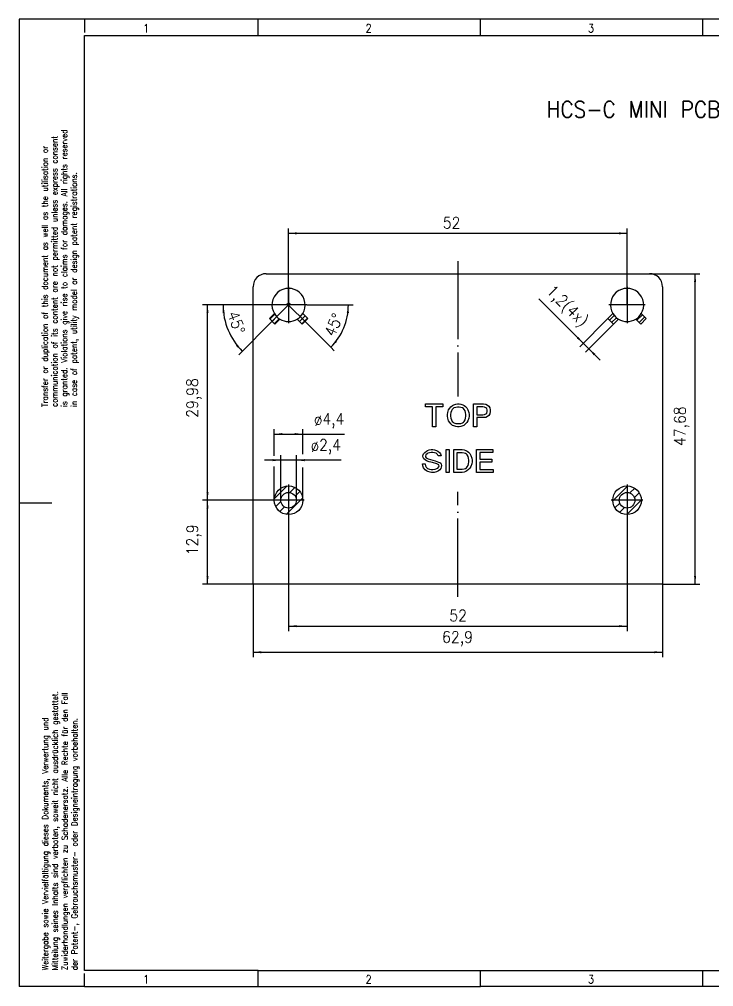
# Model space of a CAD drawing. Header units: millimetres. Extents: x -458 to -38, y -314 to -17.
# Drawn here: x -457.7 to -244.4, y -314.2 to -17.2 of the extents above; entities that cross this region are included whole.
import ezdxf

# ---------------------------------------------------------------- set-up
doc = ezdxf.new("R2010")
doc.units = ezdxf.units.MM
doc.linetypes.add('DOT_CENTER', pattern=[14, 12, -1, 0, -1])
doc.layers.add('1', color=7, linetype='Continuous')
doc.styles.add('CONVERTER_11', font='txt.shx', dxfattribs={"width": 0.9})
doc.dimstyles.new('ME10_DIM_10', dxfattribs={"dimtxt": 1.75, "dimasz": 1.25, "dimexe": 0.75, "dimexo": 0, "dimgap": 0.75, "dimtad": 1, "dimdec": 4, "dimdsep": 46, "dimtxsty": 'CONVERTER_11', "dimsah": 1, "dimcen": 0.09, "dimclrd": 2, "dimclre": 2, "dimclrt": 3, "dimadec": 0, "dimazin": 0, "dimtfac": 1, "dimtdec": 4, "dimtix": 1, "dimtmove": 0, "dimatfit": 3, "dimfxl": 1, "dimtolj": 1, "dimtzin": 0, "dimarcsym": 0})
doc.dimstyles.new('ME10_DIM_11', dxfattribs={"dimtxt": 1.75, "dimasz": 1.25, "dimexe": 0.75, "dimexo": 0, "dimgap": 0.75, "dimtad": 1, "dimdsep": 46, "dimtxsty": 'CONVERTER_11', "dimsah": 1, "dimcen": 0.09, "dimclrd": 2, "dimclre": 2, "dimclrt": 3, "dimadec": 0, "dimazin": 0, "dimtfac": 1, "dimtdec": 4, "dimtix": 1, "dimtmove": 0, "dimatfit": 3, "dimfxl": 1, "dimtolj": 1, "dimtzin": 0, "dimarcsym": 0})
doc.dimstyles.new('ME10_DIM_12', dxfattribs={"dimtxt": 1.75, "dimasz": 1.25, "dimexe": 0.75, "dimexo": 0, "dimgap": 0.75, "dimtad": 1, "dimdec": 4, "dimdsep": 46, "dimtxsty": 'CONVERTER_11', "dimsah": 1, "dimcen": 0.09, "dimclrd": 2, "dimclre": 2, "dimclrt": 3, "dimadec": 0, "dimazin": 0, "dimtfac": 1, "dimtdec": 4, "dimtix": 1, "dimtmove": 0, "dimatfit": 3, "dimfxl": 1, "dimtolj": 1, "dimtzin": 0, "dimarcsym": 0})
doc.dimstyles.new('ME10_DIM_13', dxfattribs={"dimtxt": 1.75, "dimasz": 1.25, "dimexe": 0.75, "dimexo": 0, "dimgap": 0.75, "dimtad": 1, "dimdec": 4, "dimdsep": 46, "dimtxsty": 'CONVERTER_11', "dimsah": 1, "dimcen": 0.09, "dimclrd": 2, "dimclre": 2, "dimclrt": 3, "dimadec": 0, "dimazin": 0, "dimtfac": 1, "dimtdec": 4, "dimtix": 1, "dimtmove": 0, "dimatfit": 3, "dimfxl": 1, "dimtolj": 1, "dimtzin": 0, "dimarcsym": 0})
doc.dimstyles.new('ME10_DIM_14', dxfattribs={"dimtxt": 1.75, "dimasz": 1.25, "dimexe": 0.75, "dimexo": 0, "dimgap": 0.75, "dimtad": 1, "dimdec": 4, "dimdsep": 46, "dimtxsty": 'CONVERTER_11', "dimsah": 1, "dimcen": 0.09, "dimclrd": 2, "dimclre": 2, "dimclrt": 3, "dimadec": 0, "dimazin": 0, "dimtfac": 1, "dimtdec": 4, "dimtix": 1, "dimtmove": 0, "dimatfit": 3, "dimfxl": 1, "dimtolj": 1, "dimtzin": 0, "dimarcsym": 0})
doc.dimstyles.new('ME10_DIM_15', dxfattribs={"dimtxt": 1.75, "dimasz": 1.25, "dimexe": 0.75, "dimexo": 0, "dimgap": 0.75, "dimtad": 1, "dimdsep": 46, "dimtxsty": 'CONVERTER_11', "dimsah": 1, "dimcen": 0.09, "dimclrd": 2, "dimclre": 2, "dimclrt": 3, "dimadec": 0, "dimazin": 0, "dimtfac": 1, "dimtdec": 4, "dimtix": 1, "dimtmove": 0, "dimatfit": 3, "dimfxl": 1, "dimtolj": 1, "dimtzin": 0, "dimarcsym": 0})
doc.dimstyles.new('ME10_DIM_16', dxfattribs={"dimtxt": 1.75, "dimasz": 1.25, "dimexe": 0.75, "dimexo": 0, "dimgap": 0.75, "dimtad": 1, "dimdec": 4, "dimdsep": 46, "dimtxsty": 'CONVERTER_11', "dimsah": 1, "dimcen": 0.09, "dimclrd": 2, "dimclre": 2, "dimclrt": 3, "dimadec": 0, "dimazin": 0, "dimtfac": 1, "dimtdec": 4, "dimtix": 1, "dimtmove": 0, "dimatfit": 3, "dimfxl": 1, "dimtolj": 1, "dimtzin": 0, "dimarcsym": 0})
doc.dimstyles.new('ME10_DIM_17', dxfattribs={"dimtxt": 1.75, "dimasz": 1.25, "dimexe": 0.75, "dimexo": 0, "dimgap": 0.75, "dimtad": 1, "dimdsep": 46, "dimtxsty": 'CONVERTER_11', "dimsah": 1, "dimcen": 0.09, "dimclrd": 2, "dimclre": 2, "dimclrt": 3, "dimadec": 0, "dimazin": 0, "dimtfac": 1, "dimtdec": 4, "dimtix": 1, "dimtmove": 0, "dimatfit": 3, "dimfxl": 1, "dimtolj": 1, "dimtzin": 0, "dimarcsym": 0})
doc.dimstyles.new('ME10_DIM_18', dxfattribs={"dimtxt": 1.75, "dimasz": 1.25, "dimexe": 0.75, "dimexo": 0, "dimgap": 0.75, "dimtad": 1, "dimdsep": 46, "dimtxsty": 'CONVERTER_11', "dimsah": 1, "dimcen": 0.09, "dimclrd": 2, "dimclre": 2, "dimclrt": 3, "dimadec": 0, "dimazin": 0, "dimtfac": 1, "dimtdec": 4, "dimtix": 1, "dimtmove": 0, "dimatfit": 3, "dimfxl": 1, "dimtolj": 1, "dimtzin": 0, "dimarcsym": 0})
pattern_1 = [(45, (0, 0), (-0.3535534, 0.3535534), [])]
pattern_2 = [(45, (0, 0), (-0.707107, 0.707107), [])]

# ---------------------------------------------------------------- blocks, each defined once
blk = doc.blocks.new('HCS-C_Mini_PCB_Main__BC__2', base_point=(-192.95, -95.34))
at = {"layer": '1', "linetype": 'Continuous'}
h = blk.add_hatch(dxfattribs=at)
h.set_pattern_fill('_USER', color=2, scale=0.5, angle=45, pattern_type=0)
h.set_pattern_definition(pattern_1)
edge = h.paths.add_edge_path()
edge.add_arc((-187.5, -52.46), 2.55, 211.391, 238.609)
edge.add_line((-188.83, -54.64), (-189.6, -55.41))
edge.add_line((-189.6, -55.41), (-190.45, -54.56))
edge.add_line((-190.45, -54.56), (-189.68, -53.79))
h = blk.add_hatch(dxfattribs=at)
h.set_pattern_fill('_USER', color=2, scale=0.5, angle=45, pattern_type=0)
h.set_pattern_definition(pattern_1)
edge = h.paths.add_edge_path()
edge.add_line((-184.55, -54.56), (-185.4, -55.41))
edge.add_line((-185.4, -55.41), (-186.17, -54.64))
edge.add_arc((-187.5, -52.46), 2.55, 301.391, 328.609)
edge.add_line((-185.32, -53.79), (-184.55, -54.56))
h = blk.add_hatch(dxfattribs=at)
h.set_pattern_fill('_USER', color=2, scale=0.5, angle=45, pattern_type=0)
h.set_pattern_definition(pattern_1)
edge = h.paths.add_edge_path()
edge.add_arc((-135.5, -52.46), 2.55, 211.391, 238.609)
edge.add_line((-136.83, -54.64), (-137.6, -55.41))
edge.add_line((-137.6, -55.41), (-138.45, -54.56))
edge.add_line((-138.45, -54.56), (-137.68, -53.79))
h = blk.add_hatch(dxfattribs=at)
h.set_pattern_fill('_USER', color=2, scale=0.5, angle=45, pattern_type=0)
h.set_pattern_definition(pattern_1)
edge = h.paths.add_edge_path()
edge.add_line((-132.55, -54.56), (-133.4, -55.41))
edge.add_line((-133.4, -55.41), (-134.17, -54.64))
edge.add_arc((-135.5, -52.46), 2.55, 301.391, 328.609)
edge.add_line((-133.32, -53.79), (-132.55, -54.56))
h = blk.add_hatch(dxfattribs=at)
h.set_pattern_fill('_USER', color=2, angle=45, pattern_type=0)
h.set_pattern_definition(pattern_2)
edge = h.paths.add_edge_path()
edge.add_arc((-187.5, -82.44), 2.2, 0, 360)
edge = h.paths.add_edge_path(flags=16)
edge.add_arc((-187.5, -82.44), 1.2, 0, 360)
h = blk.add_hatch(dxfattribs=at)
h.set_pattern_fill('_USER', color=2, angle=45, pattern_type=0)
h.set_pattern_definition(pattern_2)
edge = h.paths.add_edge_path()
edge.add_arc((-135.5, -82.44), 2.2, 0, 360)
edge = h.paths.add_edge_path(flags=16)
edge.add_arc((-135.5, -82.44), 1.2, 0, 360)
at = {"color": 7, "linetype": 'Continuous'}
for p, q in [((-190.95, -47.66), (-132.05, -47.66)), ((-192.95, -95.34), (-192.95, -49.66)), ((-130.05, -49.66), (-130.05, -95.34)), ((-190.45, -54.56), (-189.68, -53.79)), ((-189.6, -55.41), (-190.45, -54.56)), ((-188.83, -54.64), (-189.6, -55.41)), ((-185.4, -55.41), (-186.17, -54.64)), ((-184.55, -54.56), (-185.4, -55.41)), ((-185.32, -53.79), (-184.55, -54.56)), ((-138.45, -54.56), (-137.68, -53.79)), ((-137.6, -55.41), (-138.45, -54.56)), ((-136.83, -54.64), (-137.6, -55.41)), ((-133.4, -55.41), (-134.17, -54.64)), ((-132.55, -54.56), (-133.4, -55.41)), ((-133.32, -53.79), (-132.55, -54.56)), ((-166.47, -68.1), (-166.47, -67.66)), ((-166.47, -67.66), (-163.8, -67.66)), ((-165.37, -68.1), (-166.47, -68.1)), ((-165.37, -71.16), (-165.37, -68.1)), ((-163.8, -68.1), (-164.89, -68.1)), ((-164.89, -68.1), (-164.89, -71.16)), ((-163.8, -67.66), (-163.8, -68.1)), ((-162.75, -68.32), (-162.57, -68.1)), ((-162.57, -68.1), (-162.31, -67.88)), ((-162.31, -67.88), (-162.13, -67.79)), ((-162.09, -68.27), (-162.22, -68.36)), ((-162.13, -67.79), (-161.83, -67.7)), ((-161.83, -68.19), (-162.09, -68.27)), ((-161.83, -67.7), (-161.57, -67.66)), ((-161.57, -68.14), (-161.83, -68.19)), ((-161.57, -67.66), (-161.3, -67.66)), ((-161.3, -68.14), (-161.57, -68.14)), ((-161.3, -67.66), (-161.04, -67.7)), ((-161.04, -68.19), (-161.3, -68.14)), ((-161.04, -67.7), (-160.73, -67.79)), ((-160.78, -68.27), (-161.04, -68.19)), ((-160.65, -68.36), (-160.78, -68.27)), ((-160.73, -67.79), (-160.52, -67.88)), ((-160.52, -67.88), (-160.3, -68.05)), ((-160.3, -68.05), (-160.12, -68.27)), ((-160.12, -68.27), (-159.95, -68.58)), ((-159.07, -67.66), (-157.54, -67.66)), ((-159.07, -71.16), (-159.07, -67.66)), ((-158.59, -68.1), (-158.59, -69.32)), ((-157.67, -68.1), (-158.59, -68.1)), ((-157.41, -68.14), (-157.67, -68.1)), ((-157.54, -67.66), (-157.19, -67.7)), ((-157.19, -68.23), (-157.41, -68.14)), ((-157.19, -67.7), (-156.93, -67.84)), ((-157.06, -68.36), (-157.19, -68.23)), ((-156.93, -67.84), (-156.75, -68.01)), ((-156.75, -68.01), (-156.58, -68.27)), ((-156.58, -68.27), (-156.53, -68.58)), ((-163.1, -69.28), (-163.05, -68.97)), ((-163.1, -69.54), (-163.1, -69.28)), ((-163.05, -69.85), (-163.1, -69.54)), ((-163.05, -68.97), (-162.92, -68.58)), ((-162.92, -68.58), (-162.75, -68.32)), ((-162.57, -68.97), (-162.62, -69.28)), ((-162.62, -69.28), (-162.62, -69.54)), ((-162.62, -69.54), (-162.57, -69.85)), ((-162.48, -68.71), (-162.57, -68.97)), ((-162.35, -68.49), (-162.48, -68.71)), ((-162.22, -68.36), (-162.35, -68.49)), ((-160.52, -68.49), (-160.65, -68.36)), ((-160.38, -68.71), (-160.52, -68.49)), ((-160.3, -68.97), (-160.38, -68.71)), ((-160.25, -69.28), (-160.3, -68.97)), ((-160.3, -69.85), (-160.25, -69.54)), ((-160.25, -69.54), (-160.25, -69.28)), ((-159.95, -68.58), (-159.82, -68.97)), ((-159.82, -68.97), (-159.77, -69.28)), ((-159.77, -69.54), (-159.82, -69.85)), ((-159.77, -69.28), (-159.77, -69.54)), ((-158.59, -69.32), (-157.67, -69.32)), ((-158.59, -69.76), (-158.59, -71.16)), ((-157.54, -69.76), (-158.59, -69.76)), ((-157.67, -69.32), (-157.41, -69.28)), ((-157.19, -69.72), (-157.54, -69.76)), ((-157.41, -69.28), (-157.19, -69.19)), ((-157.19, -69.19), (-157.06, -69.06)), ((-156.93, -69.59), (-157.19, -69.72)), ((-156.97, -68.58), (-157.06, -68.36)), ((-157.06, -69.06), (-156.97, -68.84)), ((-156.97, -68.84), (-156.97, -68.58)), ((-156.75, -69.41), (-156.93, -69.59)), ((-156.58, -69.15), (-156.75, -69.41)), ((-156.53, -68.84), (-156.58, -69.15)), ((-156.53, -68.58), (-156.53, -68.84)), ((-164.89, -71.16), (-165.37, -71.16)), ((-162.92, -70.24), (-163.05, -69.85)), ((-162.75, -70.5), (-162.92, -70.24)), ((-162.57, -70.72), (-162.75, -70.5)), ((-162.57, -69.85), (-162.48, -70.11)), ((-162.31, -70.94), (-162.57, -70.72)), ((-162.48, -70.11), (-162.35, -70.33)), ((-162.35, -70.33), (-162.22, -70.46)), ((-162.13, -71.03), (-162.31, -70.94)), ((-162.22, -70.46), (-162.09, -70.55)), ((-161.83, -71.12), (-162.13, -71.03)), ((-162.09, -70.55), (-161.83, -70.64)), ((-161.83, -70.64), (-161.57, -70.68)), ((-161.57, -71.16), (-161.83, -71.12)), ((-161.57, -70.68), (-161.3, -70.68)), ((-161.3, -71.16), (-161.57, -71.16)), ((-161.3, -70.68), (-161.04, -70.64)), ((-161.04, -71.12), (-161.3, -71.16)), ((-161.04, -70.64), (-160.78, -70.55)), ((-160.73, -71.03), (-161.04, -71.12)), ((-160.78, -70.55), (-160.65, -70.46)), ((-160.56, -70.94), (-160.73, -71.03)), ((-160.65, -70.46), (-160.52, -70.33)), ((-160.3, -70.72), (-160.56, -70.94)), ((-160.52, -70.33), (-160.38, -70.11)), ((-160.38, -70.11), (-160.3, -69.85)), ((-160.12, -70.5), (-160.3, -70.72)), ((-159.95, -70.24), (-160.12, -70.5)), ((-159.82, -69.85), (-159.95, -70.24)), ((-158.59, -71.16), (-159.07, -71.16)), ((-166.88, -75.58), (-166.84, -75.45)), ((-166.88, -75.67), (-166.88, -75.58)), ((-166.84, -75.89), (-166.88, -75.67)), ((-166.84, -75.45), (-166.75, -75.32)), ((-166.75, -75.32), (-166.58, -75.1)), ((-166.58, -75.1), (-166.31, -74.88)), ((-166.4, -75.49), (-166.44, -75.67)), ((-166.44, -75.67), (-166.44, -75.75)), ((-166.23, -75.32), (-166.4, -75.49)), ((-166.31, -74.88), (-166.14, -74.79)), ((-166.09, -75.23), (-166.23, -75.32)), ((-166.14, -74.79), (-165.88, -74.7)), ((-165.83, -75.14), (-166.09, -75.23)), ((-165.88, -74.7), (-165.61, -74.66)), ((-165.57, -75.1), (-165.83, -75.14)), ((-165.61, -74.66), (-165.35, -74.66)), ((-165.35, -75.1), (-165.57, -75.1)), ((-165.35, -74.66), (-165.09, -74.7)), ((-165.09, -75.14), (-165.35, -75.1)), ((-165.09, -74.7), (-164.78, -74.79)), ((-164.83, -75.23), (-165.09, -75.14)), ((-164.61, -75.4), (-164.83, -75.23)), ((-164.78, -74.79), (-164.56, -74.88)), ((-164.52, -75.62), (-164.61, -75.4)), ((-164.56, -74.88), (-164.3, -75.1)), ((-164.08, -75.62), (-164.52, -75.62)), ((-164.3, -75.1), (-164.17, -75.32)), ((-164.17, -75.32), (-164.08, -75.62)), ((-163.29, -74.66), (-162.81, -74.66)), ((-163.29, -78.16), (-163.29, -74.66)), ((-162.81, -74.66), (-162.81, -78.16)), ((-162.11, -74.66), (-160.84, -74.66)), ((-162.11, -78.16), (-162.11, -74.66)), ((-160.84, -75.14), (-161.63, -75.14)), ((-161.63, -75.14), (-161.63, -77.68)), ((-160.84, -74.66), (-160.54, -74.7)), ((-160.54, -75.19), (-160.84, -75.14)), ((-160.54, -74.7), (-160.28, -74.79)), ((-160.32, -75.27), (-160.54, -75.19)), ((-160.19, -75.36), (-160.32, -75.27)), ((-160.28, -74.79), (-160.06, -74.88)), ((-160.06, -75.49), (-160.19, -75.36)), ((-160.06, -74.88), (-159.84, -75.05)), ((-159.93, -75.71), (-160.06, -75.49)), ((-159.84, -75.97), (-159.93, -75.71)), ((-159.84, -75.05), (-159.66, -75.27)), ((-159.66, -75.27), (-159.49, -75.58)), ((-159.49, -75.58), (-159.36, -75.97)), ((-158.61, -74.66), (-156.12, -74.66)), ((-158.61, -78.16), (-158.61, -74.66)), ((-156.12, -75.1), (-158.13, -75.1)), ((-158.13, -75.1), (-158.13, -76.15)), ((-156.12, -74.66), (-156.12, -75.1)), ((-166.88, -77.15), (-166.93, -76.85)), ((-166.93, -76.85), (-166.49, -76.85)), ((-166.75, -77.46), (-166.88, -77.15)), ((-166.71, -76.1), (-166.84, -75.89)), ((-166.31, -76.37), (-166.71, -76.1)), ((-166.49, -76.85), (-166.44, -77.15)), ((-166.44, -75.75), (-166.36, -75.93)), ((-166.44, -77.15), (-166.36, -77.37)), ((-166.36, -75.93), (-166.05, -76.1)), ((-165.88, -76.54), (-166.31, -76.37)), ((-166.05, -76.1), (-165, -76.41)), ((-165.39, -76.67), (-165.88, -76.54)), ((-164.74, -76.85), (-165.39, -76.67)), ((-165, -76.41), (-164.48, -76.59)), ((-164.52, -76.94), (-164.74, -76.85)), ((-164.43, -77.02), (-164.52, -76.94)), ((-164.48, -76.59), (-164.26, -76.67)), ((-164.39, -77.2), (-164.43, -77.02)), ((-164.43, -77.33), (-164.39, -77.2)), ((-164.26, -76.67), (-164.13, -76.76)), ((-164.13, -76.76), (-164.04, -76.89)), ((-164.04, -76.89), (-163.99, -77.11)), ((-163.99, -77.11), (-164.04, -77.37)), ((-160.06, -77.33), (-159.93, -77.11)), ((-159.93, -77.11), (-159.84, -76.85)), ((-159.79, -76.28), (-159.84, -75.97)), ((-159.84, -76.85), (-159.79, -76.54)), ((-159.79, -76.54), (-159.79, -76.28)), ((-159.36, -76.85), (-159.49, -77.24)), ((-159.36, -75.97), (-159.31, -76.28)), ((-159.31, -76.54), (-159.36, -76.85)), ((-159.31, -76.28), (-159.31, -76.54)), ((-158.13, -76.15), (-156.29, -76.15)), ((-156.29, -76.59), (-158.13, -76.59)), ((-158.13, -76.59), (-158.13, -77.72)), ((-156.29, -76.15), (-156.29, -76.59)), ((-166.53, -77.77), (-166.75, -77.46)), ((-166.31, -77.94), (-166.53, -77.77)), ((-166.36, -77.37), (-166.18, -77.55)), ((-166.09, -78.03), (-166.31, -77.94)), ((-166.18, -77.55), (-166.01, -77.64)), ((-165.74, -78.12), (-166.09, -78.03)), ((-166.01, -77.64), (-165.83, -77.68)), ((-165.83, -77.68), (-165.57, -77.72)), ((-165.53, -78.16), (-165.74, -78.12)), ((-165.57, -77.72), (-165.35, -77.72)), ((-165.13, -78.16), (-165.53, -78.16)), ((-165.35, -77.72), (-165, -77.68)), ((-164.78, -78.07), (-165.13, -78.16)), ((-165, -77.68), (-164.74, -77.59)), ((-164.48, -77.94), (-164.78, -78.07)), ((-164.74, -77.59), (-164.56, -77.5)), ((-164.56, -77.5), (-164.43, -77.33)), ((-164.26, -77.77), (-164.48, -77.94)), ((-164.13, -77.59), (-164.26, -77.77)), ((-164.04, -77.37), (-164.13, -77.59)), ((-162.81, -78.16), (-163.29, -78.16)), ((-160.84, -78.16), (-162.11, -78.16)), ((-161.63, -77.68), (-160.84, -77.68)), ((-160.84, -77.68), (-160.54, -77.64)), ((-160.54, -78.12), (-160.84, -78.16)), ((-160.54, -77.64), (-160.32, -77.55)), ((-160.28, -78.03), (-160.54, -78.12)), ((-160.32, -77.55), (-160.19, -77.46)), ((-160.1, -77.94), (-160.28, -78.03)), ((-160.19, -77.46), (-160.06, -77.33)), ((-159.84, -77.72), (-160.1, -77.94)), ((-159.66, -77.5), (-159.84, -77.72)), ((-159.49, -77.24), (-159.66, -77.5)), ((-156.08, -78.16), (-158.61, -78.16)), ((-158.13, -77.72), (-156.08, -77.72)), ((-156.08, -77.72), (-156.08, -78.16)), ((-130.05, -95.34), (-192.95, -95.34))]:
    blk.add_line(p, q, dxfattribs=at)
for centre, radius in [((-187.5, -82.44), 2.2), ((-187.5, -82.44), 1.2), ((-135.5, -82.44), 2.2), ((-135.5, -82.44), 1.2)]:
    blk.add_circle(centre, radius, dxfattribs=at)
for centre, radius, start, end in [((-190.95, -49.66), 2, 90, 180), ((-132.05, -49.66), 2, 0, 90), ((-187.5, -52.46), 2.55, 328.609, 211.391), ((-135.5, -52.46), 2.55, 328.609, 211.391), ((-187.5, -52.46), 2.55, 211.391, 238.609), ((-187.5, -52.46), 2.55, 238.609, 301.391), ((-187.5, -52.46), 2.55, 301.391, 328.609), ((-135.5, -52.46), 2.55, 211.391, 238.609), ((-135.5, -52.46), 2.55, 238.609, 301.391), ((-135.5, -52.46), 2.55, 301.391, 328.609)]:
    blk.add_arc(centre, radius, start, end, dxfattribs=at)
at = {"layer": '1', "color": 2, "linetype": 'DOT_CENTER'}
for p, q in [((-161.5, -45.73), (-161.5, -66.5)), ((-187.5, -49.66), (-187.5, -55.27)), ((-135.5, -49.66), (-135.5, -55.27)), ((-187.25, -52.21), (-190.41, -55.37)), ((-184.7, -52.46), (-190.31, -52.46)), ((-187.74, -52.22), (-184.5, -55.46)), ((-132.7, -52.46), (-138.31, -52.46)), ((-187.5, -80.02), (-187.5, -84.86)), ((-135.5, -80.02), (-135.5, -84.86)), ((-161.5, -97.26), (-161.5, -81.17)), ((-185.08, -82.44), (-189.92, -82.44)), ((-133.08, -82.44), (-137.92, -82.44))]:
    blk.add_line(p, q, dxfattribs=at)
blk = doc.blocks.new('*D13')
at = {"layer": '1', "color": 2, "linetype": 'Continuous'}
for p, q in [((-142.23, -58.34), (-149.06, -51.52)), ((-138.45, -54.56), (-142.76, -58.87)), ((-137.6, -55.41), (-141.91, -59.72)), ((-141.38, -59.19), (-142.23, -58.34)), ((-139.62, -60.96), (-141.38, -59.19))]:
    blk.add_line(p, q, dxfattribs=at)
at = {"layer": '1', "color": 2}
for points in [[(-143.23, -57.58), (-143, -57.34), (-142.23, -58.34)], [(-140.38, -59.96), (-140.62, -60.19), (-141.38, -59.19)]]:
    blk.add_solid(points, dxfattribs=at)
at = {"layer": '1', "color": 3, "insert": (-148.41, -50.86), "char_height": 1.75, "attachment_point": 7, "rotation": 315, "line_spacing_factor": 0.60024, "style": 'CONVERTER_11'}
blk.add_mtext('\\C3;1,2\\C3;(4x)', dxfattribs=at)
blk = doc.blocks.new('*D14')
at = {"layer": '1', "color": 2, "linetype": 'Continuous'}
for p, q in [((-132.05, -47.66), (-124.3, -47.66)), ((-125.05, -95.34), (-125.05, -47.66)), ((-130.05, -95.34), (-124.3, -95.34))]:
    blk.add_line(p, q, dxfattribs=at)
at = {"layer": '1', "color": 2}
for points in [[(-124.89, -48.91), (-125.21, -48.91), (-125.05, -47.66)], [(-125.21, -94.09), (-124.89, -94.09), (-125.05, -95.34)]]:
    blk.add_solid(points, dxfattribs=at)
at = {"layer": '1', "color": 3, "insert": (-125.98, -74.11), "char_height": 1.75, "attachment_point": 7, "rotation": 90, "line_spacing_factor": 0.60024, "style": 'CONVERTER_11'}
blk.add_mtext('47,68', dxfattribs=at)
blk = doc.blocks.new('*D15')
at = {"layer": '1', "color": 2, "linetype": 'Continuous'}
for p, q in [((-192.95, -95.34), (-192.95, -106.52)), ((-130.05, -95.34), (-130.05, -106.52)), ((-192.95, -105.77), (-130.05, -105.77))]:
    blk.add_line(p, q, dxfattribs=at)
at = {"layer": '1', "color": 2}
for points in [[(-191.7, -105.61), (-191.7, -105.93), (-192.95, -105.77)], [(-131.3, -105.93), (-131.3, -105.61), (-130.05, -105.77)]]:
    blk.add_solid(points, dxfattribs=at)
at = {"layer": '1', "color": 3, "insert": (-163.91, -104.85), "char_height": 1.75, "attachment_point": 7, "rotation": 0.0001, "line_spacing_factor": 0.60024, "style": 'CONVERTER_11'}
blk.add_mtext('62,9', dxfattribs=at)
blk = doc.blocks.new('*D16')
at = {"layer": '1', "color": 2, "linetype": 'Continuous'}
for p, q in [((-187.5, -52.46), (-187.5, -40.71)), ((-187.5, -41.46), (-135.5, -41.46)), ((-135.5, -52.46), (-135.5, -40.71))]:
    blk.add_line(p, q, dxfattribs=at)
at = {"layer": '1', "color": 2}
for points in [[(-186.25, -41.3), (-186.25, -41.63), (-187.5, -41.46)], [(-136.75, -41.63), (-136.75, -41.3), (-135.5, -41.46)]]:
    blk.add_solid(points, dxfattribs=at)
at = {"layer": '1', "color": 3, "insert": (-163.8, -40.71), "char_height": 1.75, "attachment_point": 7, "rotation": 0.0001, "line_spacing_factor": 0.60024, "style": 'CONVERTER_11'}
blk.add_mtext('52', dxfattribs=at)
blk = doc.blocks.new('*D17')
at = {"layer": '1', "color": 2, "linetype": 'Continuous'}
for p, q in [((-187.5, -82.44), (-187.5, -102.52)), ((-135.5, -82.44), (-135.5, -102.52)), ((-187.5, -101.77), (-135.5, -101.77))]:
    blk.add_line(p, q, dxfattribs=at)
at = {"layer": '1', "color": 2}
for points in [[(-186.25, -101.61), (-186.25, -101.93), (-187.5, -101.77)], [(-136.75, -101.93), (-136.75, -101.61), (-135.5, -101.77)]]:
    blk.add_solid(points, dxfattribs=at)
at = {"layer": '1', "color": 3, "insert": (-162.81, -101.02), "char_height": 1.75, "attachment_point": 7, "rotation": 0.0001, "line_spacing_factor": 0.60024, "style": 'CONVERTER_11'}
blk.add_mtext('52', dxfattribs=at)
blk = doc.blocks.new('*D18')
at = {"layer": '1', "color": 2, "linetype": 'Continuous'}
for p, q in [((-187.5, -52.46), (-200.7, -52.46)), ((-199.95, -82.44), (-199.95, -52.46)), ((-187.5, -82.44), (-200.7, -82.44))]:
    blk.add_line(p, q, dxfattribs=at)
at = {"layer": '1', "color": 2}
for points in [[(-199.79, -53.71), (-200.11, -53.71), (-199.95, -52.46)], [(-200.11, -81.19), (-199.79, -81.19), (-199.95, -82.44)]]:
    blk.add_solid(points, dxfattribs=at)
at = {"layer": '1', "color": 3, "insert": (-200.88, -69.78), "char_height": 1.75, "attachment_point": 7, "rotation": 90, "line_spacing_factor": 0.60024, "style": 'CONVERTER_11'}
blk.add_mtext('29,98', dxfattribs=at)
blk = doc.blocks.new('*D19')
at = {"layer": '1', "color": 2, "linetype": 'Continuous'}
for p, q in [((-187.5, -82.44), (-200.7, -82.44)), ((-199.95, -95.34), (-199.95, -82.44)), ((-192.95, -95.34), (-200.7, -95.34))]:
    blk.add_line(p, q, dxfattribs=at)
at = {"layer": '1', "color": 2}
for points in [[(-199.79, -83.69), (-200.11, -83.69), (-199.95, -82.44)], [(-200.11, -94.09), (-199.79, -94.09), (-199.95, -95.34)]]:
    blk.add_solid(points, dxfattribs=at)
at = {"layer": '1', "color": 3, "insert": (-200.88, -90.88), "char_height": 1.75, "attachment_point": 7, "rotation": 90, "line_spacing_factor": 0.60024, "style": 'CONVERTER_11'}
blk.add_mtext('12,9', dxfattribs=at)
blk = doc.blocks.new('*D20')
at = {"layer": '1', "color": 2, "linetype": 'Continuous'}
for p, q in [((-189.7, -75.62), (-189.7, -71.54)), ((-189.7, -72.29), (-185.3, -72.29)), ((-185.3, -75.36), (-185.3, -71.54)), ((-185.3, -72.29), (-178.92, -72.29)), ((-189.7, -82.44), (-189.7, -77.28)), ((-185.3, -82.44), (-185.3, -77.41))]:
    blk.add_line(p, q, dxfattribs=at)
at = {"layer": '1', "color": 2}
for points in [[(-188.45, -72.12), (-188.45, -72.45), (-189.7, -72.29)], [(-186.55, -72.45), (-186.55, -72.12), (-185.3, -72.29)]]:
    blk.add_solid(points, dxfattribs=at)
at = {"layer": '1', "color": 3, "insert": (-183.59, -71.36), "char_height": 1.75, "attachment_point": 7, "rotation": 0.0001, "line_spacing_factor": 0.60024, "style": 'CONVERTER_11'}
blk.add_mtext('\\C3;ø\\C3;4,4', dxfattribs=at)
blk = doc.blocks.new('*D21')
at = {"layer": '1', "color": 2, "linetype": 'Continuous'}
for p, q in [((-188.7, -82.44), (-188.7, -75.54)), ((-186.3, -82.44), (-186.3, -75.54)), ((-188.7, -76.29), (-191.2, -76.29)), ((-186.3, -76.29), (-188.7, -76.29)), ((-179.43, -76.29), (-186.3, -76.29))]:
    blk.add_line(p, q, dxfattribs=at)
at = {"layer": '1', "color": 2}
for points in [[(-189.95, -76.45), (-189.95, -76.12), (-188.7, -76.29)], [(-185.05, -76.12), (-185.05, -76.45), (-186.3, -76.29)]]:
    blk.add_solid(points, dxfattribs=at)
at = {"layer": '1', "color": 3, "insert": (-184.1, -75.36), "char_height": 1.75, "attachment_point": 7, "rotation": 0.0001, "line_spacing_factor": 0.60024, "style": 'CONVERTER_11'}
blk.add_mtext('\\C3;ø\\C3;2,4', dxfattribs=at)
blk = doc.blocks.new('*D22')
at = {"layer": '1', "color": 2, "linetype": 'Continuous'}
for p, q in [((-197.56, -52.46), (-198.31, -52.46)), ((-190.31, -52.46), (-197.56, -52.46)), ((-190.41, -55.37), (-194.62, -59.58)), ((-194.62, -59.58), (-195.15, -60.11))]:
    blk.add_line(p, q, dxfattribs=at)
blk.add_arc((-187.5, -52.46), 10.06, 180, 225, dxfattribs=at)
at = {"layer": '1', "color": 2}
for points in [[(-197.32, -53.7), (-197.65, -53.72), (-197.56, -52.46)], [(-195.57, -58.75), (-195.32, -58.53), (-194.62, -59.58)]]:
    blk.add_solid(points, dxfattribs=at)
at = {"layer": '1', "color": 3, "insert": (-196.92, -53.79), "char_height": 1.75, "attachment_point": 7, "rotation": 289.7328, "line_spacing_factor": 0.60024, "style": 'CONVERTER_11'}
blk.add_mtext('45{\\Fgdt;~}', dxfattribs=at)
blk = doc.blocks.new('*D23')
at = {"layer": '1', "color": 2, "linetype": 'Continuous'}
for p, q in [((-184.7, -52.46), (-178.31, -52.46)), ((-178.31, -52.46), (-177.56, -52.46)), ((-184.5, -55.46), (-181, -58.96)), ((-181, -58.96), (-180.47, -59.49))]:
    blk.add_line(p, q, dxfattribs=at)
blk.add_arc((-187.5, -52.46), 9.19, 315, 0, dxfattribs=at)
at = {"layer": '1', "color": 2}
for points in [[(-178.23, -53.72), (-178.56, -53.7), (-178.31, -52.46)], [(-180.3, -57.91), (-180.06, -58.12), (-181, -58.96)]]:
    blk.add_solid(points, dxfattribs=at)
at = {"layer": '1', "color": 3, "insert": (-180.45, -57.48), "char_height": 1.75, "attachment_point": 7, "rotation": 67.432, "line_spacing_factor": 0.60024, "style": 'CONVERTER_11'}
blk.add_mtext('45{\\Fgdt;~}', dxfattribs=at)
blk = doc.blocks.new('_rahmen', base_point=(-42.71, -314.22))
at = {"layer": '1', "color": 2, "linetype": 'Continuous'}
for p, q in [((-437.71, -17.22), (-457.71, -17.22)), ((-457.71, -17.22), (-457.71, -165.72)), ((-384.37, -17.22), (-437.71, -17.22)), ((-437.71, -17.22), (-437.71, -21.22)), ((-316.04, -17.22), (-384.37, -17.22)), ((-384.37, -22.22), (-384.37, -17.22)), ((-247.71, -17.22), (-316.04, -17.22)), ((-316.04, -22.22), (-316.04, -17.22)), ((-247.71, -22.22), (-247.71, -17.22)), ((-227.71, -17.22), (-247.71, -17.22)), ((-457.71, -165.72), (-447.71, -165.72)), ((-457.71, -165.72), (-457.71, -314.22)), ((-437.71, -314.22), (-437.71, -310.22)), ((-384.37, -314.22), (-384.37, -309.22)), ((-316.04, -314.22), (-316.04, -309.22)), ((-247.71, -314.22), (-247.71, -309.22)), ((-437.71, -314.22), (-457.71, -314.22)), ((-437.71, -314.22), (-384.37, -314.22)), ((-384.37, -314.22), (-316.04, -314.22)), ((-247.71, -314.22), (-316.04, -314.22)), ((-227.71, -314.22), (-247.71, -314.22))]:
    blk.add_line(p, q, dxfattribs=at)
at = {"layer": '1', "color": 6, "linetype": 'Continuous'}
for p, q in [((-437.71, -22.22), (-384.37, -22.22)), ((-437.71, -309.22), (-437.71, -22.22)), ((-384.37, -22.22), (-316.04, -22.22)), ((-316.04, -22.22), (-247.71, -22.22)), ((-247.71, -22.22), (-179.37, -22.22)), ((-384.37, -309.22), (-437.71, -309.22)), ((-384.37, -309.22), (-316.04, -309.22)), ((-316.04, -309.22), (-172.25, -309.22))]:
    blk.add_line(p, q, dxfattribs=at)
at = {"layer": '1', "color": 7, "style": 'CONVERTER_11', "width": 0.9}
for s, p in [('1', (-419.71, -21.22)), ('2', (-351.37, -21.22)), ('3', (-283.04, -21.22)), ('1', (-419.71, -313.22)), ('2', (-351.37, -313.22)), ('3', (-283.04, -313.22))]:
    blk.add_text(s, height=2.5, dxfattribs=at).set_placement(p)
at = {"layer": '1', "color": 3, "char_height": 1.8, "attachment_point": 7, "rotation": 90, "line_spacing_factor": 0.996399, "style": 'CONVERTER_11'}
for s, insert in [('communication of its content are not permitted unless express consent', (-445.42, -136.24)), ('is granted. Violations give rise to claims for damages. All rights reserved', (-442.43, -136.24)), ('Transfer or duplication of this document as well as the utilisation or', (-448.4, -136.24)), ('in case of patent, utility model or design patent registrations.', (-439.44, -136.24)), ('Mitteilung seines Inhalts sind verboten, soweit nicht ausdrücklich gestattet. ', (-445.26, -309.2)), ('Zuwiderhandlungen verpflichten zu Schadenersatz. Alle Rechte für den Fall', (-442.27, -309.2)), ('Weitergabe sowie Vervielfältigung dieses Dokuments, Verwertung und ', (-448.25, -309.2)), ('der Patent-, Gebrauchsmuster- oder Designeintragung vorbehalten.', (-439.29, -309.2))]:
    blk.add_mtext(s, dxfattribs=dict(at, insert=insert))
blk = doc.blocks.new('A3I_HS_CD', base_point=(-42.71, -314.22))
at = {"layer": '1'}
blk.add_blockref('_rahmen', (-42.71, -314.22), dxfattribs=at)
blk = doc.blocks.new('Vordans1', base_point=(-161.5, -71.5))
blk.add_blockref('HCS-C_Mini_PCB_Main__BC__2', (-192.95, -95.33983))
at = {"layer": '1'}
for name in ['*D20', '*D21']:
    blk.add_blockref(name, (0, 0), dxfattribs=at)
for p1, p2, distance, dimstyle, picture, middle in [((-135.5, -52.46017), (-187.5, -52.46017), -10.99584, 'ME10_DIM_13', '*D16', (-162.48345, -39.83934)), ((-135.5, -82.43983), (-187.5, -82.43983), 19.33036, 'ME10_DIM_14', '*D17', (-161.5, -100.14519))]:
    dim = blk.add_aligned_dim(p1=p1, p2=p2, distance=distance, dimstyle=dimstyle, dxfattribs=at)
    dim.commit()
    dim.dimension.update_dxf_attribs({"geometry": picture, "text_midpoint": middle, "text_rotation": 0.0001389})
for base, p1, p2, dimstyle, picture, middle in [((-125.05, -95.33983), (-132.05, -47.66017), (-130.05, -95.33983), 'ME10_DIM_11', '*D14', (-126.7625, -70.91178)), ((-199.95, -82.43983), (-187.5, -52.46017), (-187.5, -82.43983), 'ME10_DIM_15', '*D18', (-201.6625, -66.58354)), ((-199.95, -95.33983), (-187.5, -82.43983), (-192.95, -95.33983), 'ME10_DIM_16', '*D19', (-201.6625, -88.73833))]:
    dim = blk.add_linear_dim(base=base, p1=p1, p2=p2, angle=90, dimstyle=dimstyle, dxfattribs=at)
    dim.commit()
    dim.dimension.update_dxf_attribs({"geometry": picture, "text_midpoint": middle, "text_rotation": 90})
dim = blk.add_linear_dim(base=(-141.38408, -59.19278), p1=(-138.44707, -54.55872), p2=(-137.59855, -55.40725), angle=315, text='<>(4x)', dimstyle='ME10_DIM_10', override={"dimpost": '(4x)'}, dxfattribs=at)
dim.commit()
dim.dimension.update_dxf_attribs({"geometry": '*D13', "text_midpoint": (-145.09586, -53.05916), "text_rotation": -45})
for base, p1, p2, dimstyle, picture, middle in [((-196.79632, -56.31083), (-190.305, -52.46017), (-190.40502, -55.36519), 'ME10_DIM_17', '*D22', (-195.4418, -55.30889)), ((-179.00986, -55.9769), (-184.50092, -55.45925), (-184.695, -52.46017), 'ME10_DIM_18', '*D23', (-180.51461, -55.36334))]:
    dim = blk.add_angular_dim_3p(base=base, center=(-187.5, -52.46017), p1=p1, p2=p2, dimstyle=dimstyle, dxfattribs=at)
    dim.commit()
    dim.dimension.update_dxf_attribs({"geometry": picture, "text_midpoint": middle})
dim = blk.add_linear_dim(base=(-192.95, -105.77019), p1=(-130.05, -95.33983), p2=(-192.95, -95.33983), dimstyle='ME10_DIM_12', dxfattribs=at)
dim.commit()
dim.dimension.update_dxf_attribs({"geometry": '*D15', "text_midpoint": (-161.5, -104.05769), "text_rotation": 0.0001389})
blk = doc.blocks.new('1')
blk.add_blockref('A3I_HS_CD', (-42.71, -314.22))
at = {"xscale": 2, "yscale": 2, "zscale": 2}
blk.add_blockref('Vordans1', (-323, -143), dxfattribs=at)
at = {"layer": '1', "color": 6, "style": 'CONVERTER_11', "width": 0.9}
blk.add_text('HCS-C MINI PCB MAIN BC', height=5, dxfattribs=at).set_placement((-295.71, -47.37))

msp = doc.modelspace()

# ---------------------------------------------------------------- block references
at = {"layer": '1'}
msp.add_blockref('1', (0, 0), dxfattribs=at)

doc.saveas('drawing.dxf')
